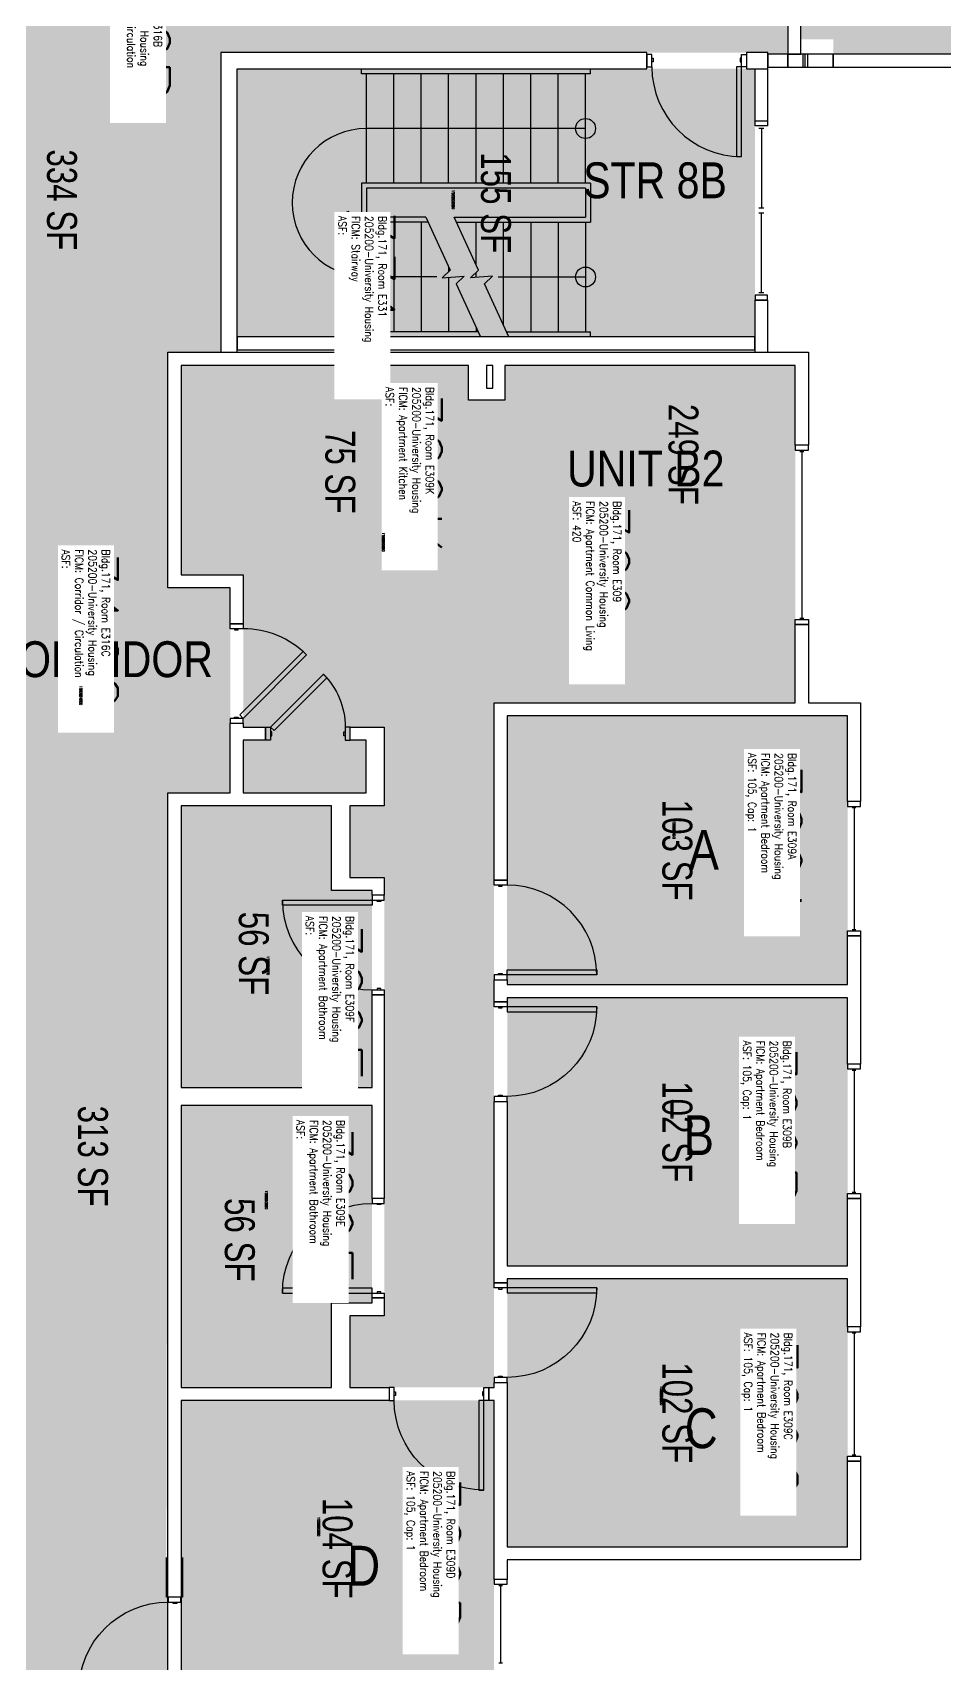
# Model space of a CAD drawing. Header units: inches. Extents: x 9163 to 12690, y -254 to 1288.
# Drawn here: x 11264 to 11631, y 303 to 958 of the extents above; entities that cross this region are included whole.
import ezdxf
from ezdxf.enums import TextEntityAlignment as Align

# ---------------------------------------------------------------- set-up
doc = ezdxf.new("R2010")
doc.units = ezdxf.units.IN
doc.header["$LTSCALE"] = 48
doc.header["$MEASUREMENT"] = 0
for name, color, linetype in [('A-AREA-IDEN', 1, 'Continuous'), ('A-DOOR', 2, 'Continuous'), ('A-FLOR', 3, 'Continuous'), ('A-GLAZ', 1, 'Continuous'), ('A-IDEN-RNUM', 7, 'Continuous'), ('A-IDEN-SNUM', 4, 'Continuous'), ('A-IDEN-VNUM', 4, 'Continuous'), ('A-Wall', 5, 'Continuous'), ('AREA-TEXT', 3, 'Continuous'), ('Rooms-Category-Color', 7, 'Continuous'), ('Rooms-College-Color', 7, 'Continuous'), ('Rooms-Department-Color', 7, 'Continuous'), ('Rooms-Division-Color', 7, 'Continuous'), ('Rooms-Information', 7, 'Continuous')]:
    doc.layers.add(name, color=color, linetype=linetype)
doc.styles.add('AREA', font='arial.ttf', dxfattribs={"width": 0.75, "height": 12})
doc.styles.add('DIMS', font='ARIALN.TTF')
doc.styles.add('ROOMSNUMBER', font='txt.shx', dxfattribs={"height": 0.03})
doc.styles.add('ROOMVNUMBER', font='simplex.shx', dxfattribs={"width": 0.85})
doc.styles.get("Standard").update_dxf_attribs({"font": 'ARIALN.TTF'})
doc.dimstyles.new('NBA 2004', dxfattribs={"dimscale": 128, "dimtxt": 0.125, "dimasz": 0.09375, "dimexe": 0.125, "dimexo": 0.125, "dimgap": 0.0625, "dimtad": 1, "dimdec": 3, "dimzin": 3, "dimdsep": 46, "dimlunit": 4, "dimtxsty": 'DIMS', "dimblk": 'ARCHTICK', "dimcen": 0.09375, "dimdle": 0.125, "dimclrd": 256, "dimclre": 256, "dimclrt": 2, "dimadec": 0, "dimazin": 0, "dimtfac": 0.75, "dimtdec": 3, "dimtmove": 2, "dimatfit": 2, "dimfxl": 0.125, "dimfrac": 2, "dimtolj": 1, "dimtzin": 0, "dimlwd": -1, "dimlwe": -1, "dimarcsym": 0})

# ---------------------------------------------------------------- blocks, each defined once
blk = doc.blocks.new('_ArchTick')
at = {"color": 0, "linetype": 'ByBlock', "const_width": 0.15}
blk.add_lwpolyline([(-0.5, -0.5), (0.5, 0.5)], dxfattribs=at)

msp = doc.modelspace()

# ---------------------------------------------------------------- hatches: boundary and pattern name
h = msp.add_hatch()
h.set_pattern_fill('ANSI31', color=256, style=0)
h.set_pattern_definition([(45, (11969.92792, 225.27303), (0.088388348, -0.088388348), [])])
h.paths.add_polyline_path([(11385.98, 556.74), (11385.98, 615.48), (11376.77, 615.48), (11376.77, 556.74)], flags=9)
at = {"layer": 'Rooms-Category-Color', "true_color": 0xadadad}
for points in [[(11567.83, 1009.26), (11205.05, 1009.26), (11205.05, 1034.26), (11122.73, 1034.26), (11122.73, 1009.26), (11081.21, 1009.26), (11081.21, 999.18), (11029.83, 999.18), (11029.88, 926.93), (11069.21, 926.93), (11069.21, 930.68), (11081.21, 930.68), (11081.21, 920.62), (11134.61, 920.63), (11134.58, 949.26), (11241.71, 949.26), (11241.71, 829.5), (11258.83, 829.5), (11340.08, 829.5), (11340.08, 949.88), (11559.83, 949.88), (11559.83, 949.26), (11567.83, 949.26), (11567.83, 1009.26)], [(11567.83, 1009.26), (11567.83, 967.26), (11573.08, 967.26), (11573.08, 955.26), (11586.08, 955.26), (11586.08, 949.26), (11718.14, 949.26), (11718.14, 925.25), (11979.46, 925.25), (11979.46, 949.26), (12351.33, 949.26), (12351.33, 915.16), (12326.33, 915.16), (12326.33, 856.04), (12351.33, 856.04), (12351.33, 233.63), (12411.33, 233.63), (12411.33, 271.26), (12411.33, 837.54), (12436.33, 837.54), (12436.33, 919.86), (12411.33, 919.86), (12411.33, 1009.26), (12297.55, 1009.26), (12297.55, 1034.26), (12215.23, 1034.26), (12215.23, 1009.26), (12031.19, 1009.26), (12031.19, 1034.26), (11948.87, 1034.26), (11948.87, 1009.26)], [(11346.58, 943.38), (11554.58, 943.38), (11554.58, 835.75), (11346.58, 835.75)], [(11258.83, 829.5), (11258.83, 734.86), (11233.83, 734.86), (11233.83, 652.54), (11258.83, 652.54), (11258.83, 145), (11318.83, 145), (11318.83, 173), (11318.83, 174), (11318.21, 174), (11318.21, 182.63), (11318.21, 289.5), (11318.83, 289.5), (11318.83, 329.5), (11318.21, 329.5), (11318.21, 345.38), (11318.83, 652.54), (11343.83, 652.54), (11343.83, 734.86), (11318.83, 734.86), (11318.83, 829.5)]]:
    msp.add_hatch(color=253, dxfattribs=at).paths.add_polyline_path(points)
at = {"layer": 'Rooms-Category-Color', "true_color": 0x728ef3}
for points in [[(11324.08, 740.11), (11454.21, 740.11), (11454.21, 810.25), (11439.58, 810.25), (11439.58, 824.25), (11324.08, 824.25)], [(11454.21, 824.25), (11454.21, 740.11), (11349.08, 740.11), (11349.08, 678.99), (11358.03, 678.99), (11358.03, 673.74), (11349.08, 673.74), (11349.08, 652.54), (11398.46, 652.54), (11398.46, 673.74), (11392.03, 673.74), (11392.03, 678.99), (11405.71, 678.99), (11405.71, 647.29), (11391.83, 647.29), (11391.83, 618.54), (11405.71, 618.54), (11405.71, 442.5), (11391.83, 442.5), (11391.83, 413.75), (11449.83, 413.75), (11449.83, 688.75), (11570.83, 688.75), (11570.83, 824.25)], [(11591.83, 575.5), (11591.83, 683.5), (11455.08, 683.5), (11455.08, 575.5), (11591.39, 575.52)], [(11324.08, 534.16), (11324.08, 647.29), (11384.58, 647.29), (11384.58, 613.29), (11400.83, 613.29), (11400.83, 534.15)], [(11591.83, 462.63), (11591.83, 570.25), (11455.1, 570.27), (11455.08, 462.63), (11591.39, 462.64)], [(11400.83, 447.77), (11400.83, 526.9), (11324.08, 526.9), (11324.08, 413.77), (11384.58, 413.75), (11384.58, 447.75)], [(11591.83, 457.38), (11591.83, 349.75), (11455.08, 349.75), (11455.1, 457.39), (11591.39, 457.39)], [(11324.08, 289.77), (11449.83, 289.75), (11449.83, 408.5), (11324.08, 408.5)]]:
    msp.add_hatch(color=171, dxfattribs=at).paths.add_polyline_path(points)
at = {"layer": 'Rooms-College-Color', "true_color": 0xadadad}
for points in [[(11567.83, 1009.26), (11205.05, 1009.26), (11205.05, 1034.26), (11122.73, 1034.26), (11122.73, 1009.26), (11081.21, 1009.26), (11081.21, 999.18), (11029.83, 999.18), (11029.88, 926.93), (11069.21, 926.93), (11069.21, 930.68), (11081.21, 930.68), (11081.21, 920.62), (11134.61, 920.63), (11134.58, 949.26), (11241.71, 949.26), (11241.71, 829.5), (11258.83, 829.5), (11340.08, 829.5), (11340.08, 949.88), (11559.83, 949.88), (11559.83, 949.26), (11567.83, 949.26), (11567.83, 1009.26)], [(11567.83, 1009.26), (11567.83, 967.26), (11573.08, 967.26), (11573.08, 955.26), (11586.08, 955.26), (11586.08, 949.26), (11718.14, 949.26), (11718.14, 925.25), (11979.46, 925.25), (11979.46, 949.26), (12351.33, 949.26), (12351.33, 915.16), (12326.33, 915.16), (12326.33, 856.04), (12351.33, 856.04), (12351.33, 233.63), (12411.33, 233.63), (12411.33, 271.26), (12411.33, 837.54), (12436.33, 837.54), (12436.33, 919.86), (12411.33, 919.86), (12411.33, 1009.26), (12297.55, 1009.26), (12297.55, 1034.26), (12215.23, 1034.26), (12215.23, 1009.26), (12031.19, 1009.26), (12031.19, 1034.26), (11948.87, 1034.26), (11948.87, 1009.26)], [(11346.58, 943.38), (11554.58, 943.38), (11554.58, 835.75), (11346.58, 835.75)], [(11258.83, 829.5), (11258.83, 734.86), (11233.83, 734.86), (11233.83, 652.54), (11258.83, 652.54), (11258.83, 145), (11318.83, 145), (11318.83, 173), (11318.83, 174), (11318.21, 174), (11318.21, 182.63), (11318.21, 289.5), (11318.83, 289.5), (11318.83, 329.5), (11318.21, 329.5), (11318.21, 345.38), (11318.83, 652.54), (11343.83, 652.54), (11343.83, 734.86), (11318.83, 734.86), (11318.83, 829.5)], [(11324.08, 740.11), (11454.21, 740.11), (11454.21, 810.25), (11439.58, 810.25), (11439.58, 824.25), (11324.08, 824.25)], [(11454.21, 824.25), (11454.21, 740.11), (11349.08, 740.11), (11349.08, 678.99), (11358.03, 678.99), (11358.03, 673.74), (11349.08, 673.74), (11349.08, 652.54), (11398.46, 652.54), (11398.46, 673.74), (11392.03, 673.74), (11392.03, 678.99), (11405.71, 678.99), (11405.71, 647.29), (11391.83, 647.29), (11391.83, 618.54), (11405.71, 618.54), (11405.71, 442.5), (11391.83, 442.5), (11391.83, 413.75), (11449.83, 413.75), (11449.83, 688.75), (11570.83, 688.75), (11570.83, 824.25)], [(11591.83, 575.5), (11591.83, 683.5), (11455.08, 683.5), (11455.08, 575.5), (11591.39, 575.52)], [(11324.08, 534.16), (11324.08, 647.29), (11384.58, 647.29), (11384.58, 613.29), (11400.83, 613.29), (11400.83, 534.15)], [(11591.83, 462.63), (11591.83, 570.25), (11455.1, 570.27), (11455.08, 462.63), (11591.39, 462.64)], [(11400.83, 447.77), (11400.83, 526.9), (11324.08, 526.9), (11324.08, 413.77), (11384.58, 413.75), (11384.58, 447.75)], [(11591.83, 457.38), (11591.83, 349.75), (11455.08, 349.75), (11455.1, 457.39), (11591.39, 457.39)], [(11324.08, 289.77), (11449.83, 289.75), (11449.83, 408.5), (11324.08, 408.5)]]:
    msp.add_hatch(color=253, dxfattribs=at).paths.add_polyline_path(points)
at = {"layer": 'Rooms-Department-Color', "true_color": 0xacacac}
for points in [[(11567.83, 1009.26), (11205.05, 1009.26), (11205.05, 1034.26), (11122.73, 1034.26), (11122.73, 1009.26), (11081.21, 1009.26), (11081.21, 999.18), (11029.83, 999.18), (11029.88, 926.93), (11069.21, 926.93), (11069.21, 930.68), (11081.21, 930.68), (11081.21, 920.62), (11134.61, 920.63), (11134.58, 949.26), (11241.71, 949.26), (11241.71, 829.5), (11258.83, 829.5), (11340.08, 829.5), (11340.08, 949.88), (11559.83, 949.88), (11559.83, 949.26), (11567.83, 949.26), (11567.83, 1009.26)], [(11567.83, 1009.26), (11567.83, 967.26), (11573.08, 967.26), (11573.08, 955.26), (11586.08, 955.26), (11586.08, 949.26), (11718.14, 949.26), (11718.14, 925.25), (11979.46, 925.25), (11979.46, 949.26), (12351.33, 949.26), (12351.33, 915.16), (12326.33, 915.16), (12326.33, 856.04), (12351.33, 856.04), (12351.33, 233.63), (12411.33, 233.63), (12411.33, 271.26), (12411.33, 837.54), (12436.33, 837.54), (12436.33, 919.86), (12411.33, 919.86), (12411.33, 1009.26), (12297.55, 1009.26), (12297.55, 1034.26), (12215.23, 1034.26), (12215.23, 1009.26), (12031.19, 1009.26), (12031.19, 1034.26), (11948.87, 1034.26), (11948.87, 1009.26)], [(11346.58, 943.38), (11554.58, 943.38), (11554.58, 835.75), (11346.58, 835.75)], [(11258.83, 829.5), (11258.83, 734.86), (11233.83, 734.86), (11233.83, 652.54), (11258.83, 652.54), (11258.83, 145), (11318.83, 145), (11318.83, 173), (11318.83, 174), (11318.21, 174), (11318.21, 182.63), (11318.21, 289.5), (11318.83, 289.5), (11318.83, 329.5), (11318.21, 329.5), (11318.21, 345.38), (11318.83, 652.54), (11343.83, 652.54), (11343.83, 734.86), (11318.83, 734.86), (11318.83, 829.5)]]:
    msp.add_hatch(color=253, dxfattribs=at).paths.add_polyline_path(points)
at = {"layer": 'Rooms-Department-Color', "true_color": 0x604aed}
for points in [[(11324.08, 740.11), (11454.21, 740.11), (11454.21, 810.25), (11439.58, 810.25), (11439.58, 824.25), (11324.08, 824.25)], [(11454.21, 824.25), (11454.21, 740.11), (11349.08, 740.11), (11349.08, 678.99), (11358.03, 678.99), (11358.03, 673.74), (11349.08, 673.74), (11349.08, 652.54), (11398.46, 652.54), (11398.46, 673.74), (11392.03, 673.74), (11392.03, 678.99), (11405.71, 678.99), (11405.71, 647.29), (11391.83, 647.29), (11391.83, 618.54), (11405.71, 618.54), (11405.71, 442.5), (11391.83, 442.5), (11391.83, 413.75), (11449.83, 413.75), (11449.83, 688.75), (11570.83, 688.75), (11570.83, 824.25)], [(11591.83, 575.5), (11591.83, 683.5), (11455.08, 683.5), (11455.08, 575.5), (11591.39, 575.52)], [(11324.08, 534.16), (11324.08, 647.29), (11384.58, 647.29), (11384.58, 613.29), (11400.83, 613.29), (11400.83, 534.15)], [(11591.83, 462.63), (11591.83, 570.25), (11455.1, 570.27), (11455.08, 462.63), (11591.39, 462.64)], [(11400.83, 447.77), (11400.83, 526.9), (11324.08, 526.9), (11324.08, 413.77), (11384.58, 413.75), (11384.58, 447.75)], [(11591.83, 457.38), (11591.83, 349.75), (11455.08, 349.75), (11455.1, 457.39), (11591.39, 457.39)], [(11324.08, 289.77), (11449.83, 289.75), (11449.83, 408.5), (11324.08, 408.5)]]:
    msp.add_hatch(color=173, dxfattribs=at).paths.add_polyline_path(points)
at = {"layer": 'Rooms-Division-Color', "true_color": 0xadadad}
for points in [[(11567.83, 1009.26), (11205.05, 1009.26), (11205.05, 1034.26), (11122.73, 1034.26), (11122.73, 1009.26), (11081.21, 1009.26), (11081.21, 999.18), (11029.83, 999.18), (11029.88, 926.93), (11069.21, 926.93), (11069.21, 930.68), (11081.21, 930.68), (11081.21, 920.62), (11134.61, 920.63), (11134.58, 949.26), (11241.71, 949.26), (11241.71, 829.5), (11258.83, 829.5), (11340.08, 829.5), (11340.08, 949.88), (11559.83, 949.88), (11559.83, 949.26), (11567.83, 949.26), (11567.83, 1009.26)], [(11567.83, 1009.26), (11567.83, 967.26), (11573.08, 967.26), (11573.08, 955.26), (11586.08, 955.26), (11586.08, 949.26), (11718.14, 949.26), (11718.14, 925.25), (11979.46, 925.25), (11979.46, 949.26), (12351.33, 949.26), (12351.33, 915.16), (12326.33, 915.16), (12326.33, 856.04), (12351.33, 856.04), (12351.33, 233.63), (12411.33, 233.63), (12411.33, 271.26), (12411.33, 837.54), (12436.33, 837.54), (12436.33, 919.86), (12411.33, 919.86), (12411.33, 1009.26), (12297.55, 1009.26), (12297.55, 1034.26), (12215.23, 1034.26), (12215.23, 1009.26), (12031.19, 1009.26), (12031.19, 1034.26), (11948.87, 1034.26), (11948.87, 1009.26)], [(11346.58, 943.38), (11554.58, 943.38), (11554.58, 835.75), (11346.58, 835.75)], [(11258.83, 829.5), (11258.83, 734.86), (11233.83, 734.86), (11233.83, 652.54), (11258.83, 652.54), (11258.83, 145), (11318.83, 145), (11318.83, 173), (11318.83, 174), (11318.21, 174), (11318.21, 182.63), (11318.21, 289.5), (11318.83, 289.5), (11318.83, 329.5), (11318.21, 329.5), (11318.21, 345.38), (11318.83, 652.54), (11343.83, 652.54), (11343.83, 734.86), (11318.83, 734.86), (11318.83, 829.5)]]:
    msp.add_hatch(color=253, dxfattribs=at).paths.add_polyline_path(points)
at = {"layer": 'Rooms-Division-Color', "true_color": 0x604aed}
for points in [[(11324.08, 740.11), (11454.21, 740.11), (11454.21, 810.25), (11439.58, 810.25), (11439.58, 824.25), (11324.08, 824.25)], [(11454.21, 824.25), (11454.21, 740.11), (11349.08, 740.11), (11349.08, 678.99), (11358.03, 678.99), (11358.03, 673.74), (11349.08, 673.74), (11349.08, 652.54), (11398.46, 652.54), (11398.46, 673.74), (11392.03, 673.74), (11392.03, 678.99), (11405.71, 678.99), (11405.71, 647.29), (11391.83, 647.29), (11391.83, 618.54), (11405.71, 618.54), (11405.71, 442.5), (11391.83, 442.5), (11391.83, 413.75), (11449.83, 413.75), (11449.83, 688.75), (11570.83, 688.75), (11570.83, 824.25)], [(11591.83, 575.5), (11591.83, 683.5), (11455.08, 683.5), (11455.08, 575.5), (11591.39, 575.52)], [(11324.08, 534.16), (11324.08, 647.29), (11384.58, 647.29), (11384.58, 613.29), (11400.83, 613.29), (11400.83, 534.15)], [(11591.83, 462.63), (11591.83, 570.25), (11455.1, 570.27), (11455.08, 462.63), (11591.39, 462.64)], [(11400.83, 447.77), (11400.83, 526.9), (11324.08, 526.9), (11324.08, 413.77), (11384.58, 413.75), (11384.58, 447.75)], [(11591.83, 457.38), (11591.83, 349.75), (11455.08, 349.75), (11455.1, 457.39), (11591.39, 457.39)], [(11324.08, 289.77), (11449.83, 289.75), (11449.83, 408.5), (11324.08, 408.5)]]:
    msp.add_hatch(color=173, dxfattribs=at).paths.add_polyline_path(points)

# ---------------------------------------------------------------- linework, layer by layer
at = {"layer": 'A-DOOR'}
for points in [[(11513.21, 949.13), (11511.21, 949.13), (11511.21, 944.13), (11513.21, 944.13)], [(11513.21, 947.63), (11513.71, 947.63), (11513.71, 946.13), (11513.21, 946.13)], [(11549.21, 944.13), (11547.21, 944.13), (11547.21, 908.13), (11549.21, 908.13)], [(11549.21, 947.63), (11548.71, 947.63), (11548.71, 946.13), (11549.21, 946.13)], [(11549.21, 949.13), (11551.21, 949.13), (11551.21, 944.13), (11549.21, 944.13)], [(11343.83, 718.47), (11343.83, 720.47), (11349.08, 720.47), (11349.08, 718.47)], [(11345.58, 718.47), (11345.58, 717.97), (11347.08, 717.97), (11347.08, 718.47)], [(11349.08, 682.47), (11347.67, 683.89), (11373.13, 709.34), (11374.54, 707.93)], [(11360.03, 678.99), (11361.45, 677.57), (11382.66, 698.79), (11381.25, 700.2)], [(11343.83, 682.47), (11343.83, 680.47), (11349.08, 680.47), (11349.08, 682.47)], [(11345.58, 682.47), (11345.58, 682.97), (11347.08, 682.97), (11347.08, 682.47)], [(11360.03, 673.74), (11358.03, 673.74), (11358.03, 678.99), (11360.03, 678.99)], [(11360.03, 675.49), (11360.53, 675.49), (11360.53, 676.99), (11360.03, 676.99)], [(11390.03, 675.49), (11389.53, 675.49), (11389.53, 676.99), (11390.03, 676.99)], [(11390.03, 673.74), (11392.03, 673.74), (11392.03, 678.99), (11390.03, 678.99)], [(11449.83, 615.5), (11449.83, 617.5), (11455.08, 617.5), (11455.08, 615.5)], [(11400.83, 609.4), (11400.83, 607.4), (11364.83, 607.4), (11364.83, 609.4)], [(11405.71, 609.4), (11405.71, 611.4), (11400.83, 611.4), (11400.83, 609.4)], [(11404.33, 609.4), (11404.33, 608.9), (11402.83, 608.9), (11402.83, 609.4)], [(11451.58, 615.5), (11451.58, 615), (11453.08, 615), (11453.08, 615.5)], [(11449.83, 579.5), (11449.83, 577.5), (11455.08, 577.5), (11455.08, 579.5)], [(11451.58, 579.5), (11451.58, 580), (11453.08, 580), (11453.08, 579.5)], [(11455.08, 579.5), (11455.08, 581.5), (11491.08, 581.5), (11491.08, 579.5)], [(11405.71, 573.4), (11405.71, 571.4), (11400.83, 571.4), (11400.83, 573.4)], [(11404.33, 573.4), (11404.33, 573.9), (11402.83, 573.9), (11402.83, 573.4)], [(11449.83, 566.63), (11449.83, 568.63), (11455.08, 568.63), (11455.08, 566.63)], [(11451.58, 566.63), (11451.58, 566.13), (11453.08, 566.13), (11453.08, 566.63)], [(11455.08, 566.63), (11455.08, 564.63), (11491.08, 564.63), (11491.08, 566.63)], [(11449.83, 530.63), (11449.83, 528.63), (11455.08, 528.63), (11455.08, 530.63)], [(11451.58, 530.63), (11451.58, 531.13), (11453.08, 531.13), (11453.08, 530.63)], [(11405.71, 487.65), (11405.71, 489.65), (11400.83, 489.65), (11400.83, 487.65)], [(11404.33, 487.65), (11404.33, 487.15), (11402.83, 487.15), (11402.83, 487.65)], [(11400.83, 451.65), (11400.83, 453.65), (11364.83, 453.65), (11364.83, 451.65)], [(11404.33, 451.65), (11404.33, 452.15), (11402.83, 452.15), (11402.83, 451.65)], [(11449.83, 453.75), (11449.83, 455.75), (11455.08, 455.75), (11455.08, 453.75)], [(11451.58, 453.75), (11451.58, 453.25), (11453.08, 453.25), (11453.08, 453.75)], [(11455.08, 453.75), (11455.08, 451.75), (11491.08, 451.75), (11491.08, 453.75)], [(11405.71, 451.65), (11405.71, 449.65), (11400.83, 449.65), (11400.83, 451.65)], [(11409.71, 413.75), (11407.71, 413.75), (11407.71, 408.5), (11409.71, 408.5)], [(11445.71, 413.75), (11447.71, 413.75), (11447.71, 408.5), (11445.71, 408.5)], [(11449.83, 417.75), (11449.83, 415.75), (11455.08, 415.75), (11455.08, 417.75)], [(11451.58, 417.75), (11451.58, 418.25), (11453.08, 418.25), (11453.08, 417.75)], [(11409.71, 412), (11410.21, 412), (11410.21, 410.5), (11409.71, 410.5)], [(11445.71, 408.5), (11443.71, 408.5), (11443.71, 372.5), (11445.71, 372.5)], [(11445.71, 412), (11445.21, 412), (11445.21, 410.5), (11445.71, 410.5)], [(11323.96, 327.5), (11323.96, 329.5), (11318.96, 329.5), (11318.96, 327.5)], [(11322.46, 327.5), (11322.46, 327), (11320.96, 327), (11320.96, 327.5)]]:
    msp.add_lwpolyline(points, close=True, dxfattribs=at)
for centre, start, end in [((11549.21, 944.13), 180, 270), ((11349.08, 682.47), 45, 90), ((11400.83, 609.4), 180, 270), ((11455.08, 579.5), 0, 90)]:
    msp.add_arc(centre, 36, start, end, dxfattribs=at)
at = {"layer": 'A-DOOR', "extrusion": (0, 0, -1)}
for centre, radius, start, end in [((-11360.03, 678.99), 30, 135, 180), ((-11455.08, 566.63), 36, 180, 270), ((-11400.83, 451.65), 36, 0, 90), ((-11455.08, 453.75), 36, 180, 270), ((-11445.71, 408.5), 36, 270, 0), ((-11318.96, 291.5), 36, 360, 90)]:
    msp.add_arc(centre, radius, start, end, dxfattribs=at)
at = {"layer": 'A-FLOR'}
for p, q in [((11396.58, 941.38), (11396.58, 943.38)), ((11488.58, 941.38), (11488.58, 943.38)), ((11488.58, 941.38), (11396.58, 941.38)), ((11398.58, 897.38), (11398.58, 941.38)), ((11409.58, 897.38), (11409.58, 941.38)), ((11420.58, 897.38), (11420.58, 941.38)), ((11431.58, 897.38), (11431.58, 941.38)), ((11442.58, 897.38), (11442.58, 941.38)), ((11453.58, 897.38), (11453.58, 941.38)), ((11464.58, 897.38), (11464.58, 941.38)), ((11475.58, 897.38), (11475.58, 941.38)), ((11486.58, 897.38), (11486.58, 941.38)), ((11486.58, 919.38), (11398.58, 919.38)), ((11396.58, 897.38), (11396.58, 881.75)), ((11488.58, 897.38), (11396.58, 897.38)), ((11488.58, 897.38), (11488.58, 881.75)), ((11398.58, 895.38), (11398.58, 883.75)), ((11486.58, 895.38), (11398.58, 895.38)), ((11486.58, 895.38), (11486.58, 883.75)), ((11423.36, 881.75), (11396.58, 881.75)), ((11422.45, 883.75), (11398.58, 883.75)), ((11398.58, 881.75), (11398.58, 837.75)), ((11409.58, 881.75), (11409.58, 837.75)), ((11420.58, 881.75), (11420.58, 837.75)), ((11433.85, 883.75), (11486.58, 883.75)), ((11434.76, 881.75), (11488.58, 881.75)), ((11442.58, 864.58), (11442.58, 881.75)), ((11453.58, 840.43), (11453.58, 881.75)), ((11464.58, 881.75), (11464.58, 837.75)), ((11464.58, 881.75), (11464.58, 837.75)), ((11475.58, 881.75), (11475.58, 837.75)), ((11486.58, 881.75), (11486.58, 837.75)), ((11431.58, 863.71), (11431.58, 861.94)), ((11431.58, 859.62), (11431.58, 837.75)), ((11442.58, 859.58), (11442.58, 861.55)), ((11442.58, 839.56), (11442.58, 837.75)), ((11396.58, 835.75), (11396.58, 837.75)), ((11443.4, 837.75), (11396.58, 837.75)), ((11454.8, 837.75), (11488.58, 837.75)), ((11488.58, 835.75), (11488.58, 837.75))]:
    msp.add_line(p, q, dxfattribs=at)
for points in [[(11422.45, 883.75), (11432.15, 862.49), (11429.02, 859.43), (11437.76, 860.09), (11434.63, 857.03), (11444.32, 835.75)], [(11455.72, 835.75), (11446.01, 857.02), (11449.15, 860.08), (11440.4, 859.42), (11443.54, 862.48), (11433.85, 883.75)]]:
    msp.add_lwpolyline(points, dxfattribs=at)
for centre in [(11486.58, 919.38), (11486.58, 859.75)]:
    msp.add_circle(centre, 4, dxfattribs=at)
msp.add_arc((11398.58, 889.57), 29.81, 90, 270, dxfattribs=at)
at = {"layer": 'A-GLAZ'}
for p, q in [((11558.21, 919.44), (11556.21, 919.44)), ((11557.21, 919.44), (11557.21, 887.44)), ((11558.21, 887.44), (11556.21, 887.44)), ((11558.21, 885.44), (11556.21, 885.44)), ((11557.21, 853.44), (11557.21, 885.44)), ((11558.21, 853.44), (11556.21, 853.44)), ((11572.71, 789.64), (11574.21, 789.64)), ((11573.46, 789.64), (11573.46, 722.64)), ((11572.71, 722.64), (11574.21, 722.64)), ((11593.71, 646.6), (11595.21, 646.6)), ((11594.46, 646.6), (11594.46, 597.6)), ((11593.71, 597.6), (11595.21, 597.6)), ((11593.71, 541.13), (11595.21, 541.13)), ((11594.46, 541.13), (11594.46, 492.13)), ((11593.71, 492.13), (11595.21, 492.13)), ((11593.71, 435.6), (11595.21, 435.6)), ((11594.46, 435.6), (11594.46, 386.6)), ((11593.71, 386.6), (11595.21, 386.6)), ((11451.71, 334.14), (11453.21, 334.14)), ((11452.46, 334.14), (11452.46, 303.14)), ((11451.71, 303.14), (11453.21, 303.14))]:
    msp.add_line(p, q, dxfattribs=at)
for points in [[(11554.71, 920.44), (11554.71, 922.44), (11559.71, 922.44), (11559.71, 920.44)], [(11554.71, 852.44), (11554.71, 850.44), (11559.71, 850.44), (11559.71, 852.44)], [(11576.08, 790.14), (11576.08, 792.14), (11570.83, 792.14), (11570.83, 790.14)], [(11576.08, 722.14), (11576.08, 720.14), (11570.83, 720.14), (11570.83, 722.14)], [(11597.08, 647.1), (11597.08, 649.1), (11591.83, 649.1), (11591.83, 647.1)], [(11597.08, 597.1), (11597.08, 595.1), (11591.83, 595.1), (11591.83, 597.1)], [(11597.08, 541.63), (11597.08, 543.63), (11591.83, 543.63), (11591.83, 541.63)], [(11597.08, 491.63), (11597.08, 489.63), (11591.83, 489.63), (11591.83, 491.63)], [(11597.08, 436.1), (11597.08, 438.1), (11591.83, 438.1), (11591.83, 436.1)], [(11597.08, 386.1), (11597.08, 384.1), (11591.83, 384.1), (11591.83, 386.1)], [(11455.08, 334.64), (11455.08, 336.64), (11449.83, 336.64), (11449.83, 334.64)]]:
    msp.add_lwpolyline(points, close=True, dxfattribs=at)
at = {"layer": 'A-Wall'}
for p, q in [((11567.83, 967.26), (11567.83, 949.26)), ((11573.08, 949.26), (11573.08, 967.26)), ((11340.08, 949.88), (11340.08, 829.5)), ((11511.21, 949.88), (11340.08, 949.88)), ((11511.21, 943.38), (11511.21, 949.88)), ((11551.21, 949.88), (11551.21, 943.38)), ((11559.83, 949.88), (11551.21, 949.88)), ((11559.83, 943.38), (11559.83, 949.88)), ((11346.58, 829.5), (11346.58, 943.38)), ((11346.58, 943.38), (11511.21, 943.38)), ((11551.21, 943.38), (11559.83, 943.38)), ((11554.58, 943.38), (11554.58, 922.44)), ((11567.83, 949.26), (11559.83, 949.26)), ((11559.83, 949.26), (11559.83, 944.01)), ((11559.83, 944.01), (11567.83, 944.01)), ((11559.83, 922.44), (11559.83, 943.38)), ((11567.83, 944.01), (11567.83, 949.26)), ((11567.83, 949.26), (11573.08, 949.26)), ((11567.83, 949.26), (11567.83, 944.01)), ((11586.08, 949.26), (11567.83, 949.26)), ((11567.83, 944.01), (11586.08, 944.01)), ((11573.83, 949.26), (11573.83, 944.01)), ((11574.83, 944.01), (11574.83, 949.26)), ((11575.83, 944.01), (11575.83, 949.26)), ((11682.89, 949.26), (11586.08, 949.26)), ((11586.08, 949.26), (11586.08, 944.01)), ((11586.08, 944.01), (11586.08, 949.26)), ((11586.08, 944.01), (11682.89, 944.01)), ((11554.58, 922.44), (11559.83, 922.44)), ((11554.58, 850.44), (11554.58, 829.5)), ((11559.83, 850.44), (11554.58, 850.44)), ((11559.83, 829.5), (11559.83, 850.44)), ((11554.58, 835.75), (11346.58, 835.75)), ((11346.58, 835.75), (11346.58, 830.5)), ((11554.58, 830.5), (11554.58, 835.75)), ((11318.83, 734.86), (11318.83, 829.5)), ((11318.83, 829.5), (11576.08, 829.5)), ((11340.08, 829.5), (11346.58, 829.5)), ((11346.58, 830.5), (11554.58, 830.5)), ((11554.58, 829.5), (11559.83, 829.5)), ((11576.08, 829.5), (11576.08, 792.14)), ((11324.08, 824.25), (11324.08, 740.11)), ((11439.58, 824.25), (11324.08, 824.25)), ((11439.58, 810.25), (11439.58, 824.25)), ((11449.33, 824.25), (11446.83, 824.25)), ((11446.83, 824.25), (11446.83, 815.13)), ((11449.33, 815.13), (11449.33, 824.25)), ((11570.83, 824.25), (11454.21, 824.25)), ((11454.21, 824.25), (11454.21, 810.25)), ((11570.83, 792.14), (11570.83, 824.25)), ((11446.83, 815.13), (11449.33, 815.13)), ((11454.21, 810.25), (11439.58, 810.25)), ((11576.08, 792.14), (11570.83, 792.14)), ((11343.83, 734.86), (11318.83, 734.86)), ((11324.08, 740.11), (11349.08, 740.11)), ((11343.83, 720.47), (11343.83, 734.86)), ((11349.08, 740.11), (11349.08, 720.47)), ((11349.08, 720.47), (11343.83, 720.47)), ((11570.83, 688.75), (11570.83, 720.14)), ((11570.83, 720.14), (11576.08, 720.14)), ((11576.08, 720.14), (11576.08, 688.75)), ((11449.83, 688.75), (11570.83, 688.75)), ((11449.83, 617.5), (11449.83, 688.75)), ((11576.08, 688.75), (11597.08, 688.75)), ((11597.08, 688.75), (11597.08, 649.1)), ((11591.83, 683.5), (11455.08, 683.5)), ((11455.08, 683.5), (11455.08, 617.5)), ((11591.83, 649.1), (11591.83, 683.5)), ((11343.83, 652.54), (11343.83, 680.47)), ((11343.83, 680.47), (11349.08, 680.47)), ((11349.08, 680.47), (11349.08, 678.99)), ((11349.08, 678.99), (11358.03, 678.99)), ((11358.03, 678.99), (11358.03, 673.74)), ((11392.03, 678.99), (11405.71, 678.99)), ((11392.03, 673.74), (11392.03, 678.99)), ((11405.71, 678.99), (11405.71, 647.29)), ((11358.03, 673.74), (11349.08, 673.74)), ((11349.08, 673.74), (11349.08, 652.54)), ((11398.46, 673.74), (11392.03, 673.74)), ((11398.46, 652.54), (11398.46, 673.74)), ((11318.83, 413.13), (11318.83, 652.54)), ((11318.83, 652.54), (11343.83, 652.54)), ((11349.08, 652.54), (11398.46, 652.54)), ((11597.08, 649.1), (11591.83, 649.1)), ((11324.08, 647.29), (11324.08, 534.15)), ((11384.58, 647.29), (11324.08, 647.29)), ((11384.58, 613.29), (11384.58, 647.29)), ((11391.83, 647.29), (11391.83, 618.54)), ((11405.71, 647.29), (11391.83, 647.29)), ((11391.83, 618.54), (11405.71, 618.54)), ((11405.71, 618.54), (11405.71, 611.4)), ((11455.08, 617.5), (11449.83, 617.5)), ((11400.83, 613.29), (11384.58, 613.29)), ((11400.83, 611.4), (11400.83, 613.29)), ((11405.71, 611.4), (11400.83, 611.4)), ((11591.83, 575.5), (11591.83, 595.1)), ((11591.83, 595.1), (11597.08, 595.1)), ((11597.08, 595.1), (11597.08, 543.63)), ((11449.83, 568.63), (11449.83, 577.5)), ((11449.83, 577.5), (11455.08, 577.5)), ((11455.08, 577.5), (11455.08, 575.5)), ((11400.83, 534.15), (11400.83, 571.4)), ((11400.83, 571.4), (11405.71, 571.4)), ((11405.71, 571.4), (11405.71, 489.65)), ((11455.08, 575.5), (11591.83, 575.5)), ((11591.83, 570.25), (11455.08, 570.25)), ((11455.08, 570.25), (11455.08, 568.63)), ((11591.83, 543.63), (11591.83, 570.25)), ((11455.08, 568.63), (11449.83, 568.63)), ((11597.08, 543.63), (11591.83, 543.63)), ((11324.08, 534.15), (11400.83, 534.15)), ((11400.83, 526.9), (11324.08, 526.9)), ((11324.08, 526.9), (11324.08, 413.75)), ((11400.83, 489.65), (11400.83, 526.9)), ((11449.83, 455.75), (11449.83, 528.63)), ((11449.83, 528.63), (11455.08, 528.63)), ((11455.08, 528.63), (11455.08, 462.63)), ((11405.71, 489.65), (11400.83, 489.65)), ((11591.83, 462.63), (11591.83, 489.63)), ((11591.83, 489.63), (11597.08, 489.63)), ((11597.08, 489.63), (11597.08, 438.1)), ((11455.08, 462.63), (11591.83, 462.63)), ((11455.08, 455.75), (11449.83, 455.75)), ((11591.83, 457.38), (11455.08, 457.38)), ((11455.08, 457.38), (11455.08, 455.75)), ((11591.83, 438.1), (11591.83, 457.38)), ((11384.58, 447.75), (11400.83, 447.75)), ((11384.58, 413.75), (11384.58, 447.75)), ((11400.83, 447.75), (11400.83, 449.65)), ((11400.83, 449.65), (11405.71, 449.65)), ((11405.71, 449.65), (11405.71, 442.5)), ((11405.71, 442.5), (11391.83, 442.5)), ((11391.83, 442.5), (11391.83, 413.75)), ((11597.08, 438.1), (11591.83, 438.1)), ((11318.83, 284.5), (11318.83, 413.13)), ((11324.08, 413.75), (11384.58, 413.75)), ((11391.83, 413.75), (11405.08, 413.75)), ((11405.08, 413.75), (11407.71, 413.75)), ((11407.71, 413.75), (11407.71, 408.5)), ((11447.71, 413.75), (11449.83, 413.75)), ((11447.71, 408.5), (11447.71, 413.75)), ((11449.83, 413.75), (11449.83, 415.75)), ((11449.83, 415.75), (11455.08, 415.75)), ((11455.08, 415.75), (11455.08, 349.75)), ((11324.08, 408.5), (11324.08, 289.75)), ((11405.08, 408.5), (11324.08, 408.5)), ((11407.71, 408.5), (11405.08, 408.5)), ((11449.83, 408.5), (11447.71, 408.5)), ((11449.83, 345.13), (11449.83, 408.5)), ((11591.83, 349.75), (11591.83, 384.1)), ((11591.83, 384.1), (11597.08, 384.1)), ((11597.08, 384.1), (11597.08, 344.5)), ((11455.08, 349.75), (11591.83, 349.75)), ((11318.21, 329.5), (11318.21, 345.38)), ((11324.71, 345.38), (11324.71, 329.5)), ((11449.83, 336.64), (11449.83, 345.13)), ((11597.08, 344.5), (11455.08, 344.5)), ((11455.08, 344.5), (11455.08, 336.64)), ((11455.08, 336.64), (11449.83, 336.64)), ((11324.71, 329.5), (11318.21, 329.5))]:
    msp.add_line(p, q, dxfattribs=at)

# ---------------------------------------------------------------- texts
at = {"layer": 'A-AREA-IDEN'}
for s, p in [('STR 8B', (11514.48, 891.38)), ('UNIT B2', (11510.78, 775.6)), ('CORRIDOR', (11292.02, 699.01))]:
    msp.add_text(s, height=14.4, dxfattribs=at).set_placement(p, align=Align.CENTER)
at = {"layer": 'A-AREA-IDEN', "char_height": 16, "width": 16.4244, "attachment_point": 1}
for s, insert in [('{\\C1;A}', (11527.95, 637.63)), ('{\\C1;B}', (11525.94, 523.03)), ('{\\C1;C}', (11526.41, 405.33)), ('{\\C1;D}', (11390.83, 350.11))]:
    msp.add_mtext(s, dxfattribs=dict(at, insert=insert))
at = {"layer": 'A-IDEN-RNUM', "style": 'ROOMSNUMBER', "width": 0.85}
for s, p in [('0331-00', (11433.41, 890.82)), ('0309-K0', (11405.34, 753.29)), ('0309-00', (11493.11, 744.52)), ('0316-C0', (11283.87, 691.68)), ('0309-A0', (11522.07, 637.84)), ('0309-F0', (11359.03, 583.15)), ('0309-B0', (11521.31, 525.59)), ('0309-E0', (11358.33, 489.09)), ('0309-C0', (11517.1, 410.47)), ('0309-D0', (11379.4, 357.83))]:
    msp.add_text(s, height=1, rotation=270, dxfattribs=at).set_placement(p, align=Align.MIDDLE_CENTER)
at = {"layer": 'A-IDEN-SNUM', "style": 'ROOMSNUMBER', "width": 0.85}
for s, p in [('1710E33100', (11433.41, 890.82)), ('1710E309K0', (11405.34, 753.29)), ('1710E30900', (11493.11, 744.52)), ('1710E316C0', (11283.87, 691.68)), ('1710E309A0', (11522.07, 637.84)), ('1710E309F0', (11359.03, 583.15)), ('1710E309B0', (11521.31, 525.59)), ('1710E309E0', (11358.33, 489.09)), ('1710E309C0', (11517.1, 410.47)), ('1710E309D0', (11379.4, 357.83))]:
    msp.add_text(s, height=1, rotation=270, dxfattribs=at).set_placement(p, align=Align.MIDDLE_CENTER)
at = {"layer": 'A-IDEN-VNUM', "style": 'ROOMVNUMBER', "width": 0.85}
for s, p in [('316B', (11308.39, 963.26)), ('331', (11398.54, 863.78)), ('309K', (11417.59, 781.89)), ('309', (11492.78, 745.6)), ('316C', (11287.51, 718)), ('309A', (11562.04, 633.93)), ('309F', (11385.51, 569.86)), ('309B', (11560.02, 519.34)), ('309E', (11381.77, 487.93)), ('309C', (11560.5, 401.63)), ('309D', (11424.92, 346.42))]:
    msp.add_text(s, height=22.5, rotation=270, dxfattribs=at).set_placement(p, align=Align.MIDDLE_CENTER)
at = {"layer": 'AREA-TEXT', "style": 'AREA', "width": 0.75}
for s, p in [('334 SF', (11276.27, 890.72)), ('155 SF', (11450.58, 889.57)), ('249 SF', (11525.91, 788.49)), ('75 SF', (11388.05, 781.51)), ('103 SF', (11523.46, 629.51)), ('56 SF', (11353.32, 588.03)), ('102 SF', (11523.46, 516.45)), ('313 SF', (11288.72, 506.66)), ('56 SF', (11347.7, 473.02)), ('102 SF', (11523.46, 403.57)), ('104 SF', (11386.96, 349.13))]:
    msp.add_text(s, height=12, rotation=270, dxfattribs=at).set_placement(p, align=Align.MIDDLE_CENTER)

# ---------------------------------------------------------------- leaders
at = {"layer": 'A-FLOR'}
for points in [[(11426.87, 859.75), (11398.58, 859.75)], [(11451.52, 859.75), (11486.58, 859.75)]]:
    msp.add_leader(points, dimstyle='NBA 2004', override={"dimscale": 96, "dimasz": 0.09375, "dimgap": 0.0625, "dimtad": 0}, dxfattribs=at)

# ---------------------------------------------------------------- next in the draw order: texts
at = {"layer": 'Rooms-Information', "char_height": 3.2143, "width": 72, "attachment_point": 7, "rotation": 270, "style": 'ROOMVNUMBER', "bg_fill": 3, "box_fill_scale": 1.5, "bg_fill_color": 256, "bg_fill_true_color": 13158600, "bg_fill_transparency": 0}
for s, insert in [('Bldg.171, Room E316B^M^J205200-University Housing^M^JFICM: Corridor / Circulation^M^JASF: ', (11297.14, 995.14)), ('Bldg.171, Room E331^M^J205200-University Housing^M^JFICM: Stairway^M^JASF: ', (11387.29, 884.27)), ('Bldg.171, Room E309^M^J205200-University Housing^M^JFICM: Apartment Common Living^M^JASF: 420', (11481.53, 769.73)), ('Bldg.171, Room E316C^M^J205200-University Housing^M^JFICM: Corridor / Circulation^M^JASF: ', (11276.26, 750.33)), ('Bldg.171, Room E309A^M^J205200-University Housing^M^JFICM: Apartment Bedroom^M^JASF: 105, Cap: 1', (11550.79, 668.54)), ('Bldg.171, Room E309F^M^J205200-University Housing^M^JFICM: Apartment Bathroom^M^JASF: ', (11374.26, 603.11)), ('Bldg.171, Room E309B^M^J205200-University Housing^M^JFICM: Apartment Bedroom^M^JASF: 105, Cap: 1', (11548.77, 553.03)), ('Bldg.171, Room E309E^M^J205200-University Housing^M^JFICM: Apartment Bathroom^M^JASF: ', (11370.52, 521.18)), ('Bldg.171, Room E309C^M^J205200-University Housing^M^JFICM: Apartment Bedroom^M^JASF: 105, Cap: 1', (11549.25, 435.78)), ('Bldg.171, Room E309D^M^J205200-University Housing^M^JFICM: Apartment Bedroom^M^JASF: 105, Cap: 1', (11413.67, 380.11))]:
    msp.add_mtext(s, dxfattribs=dict(at, insert=insert))

# ---------------------------------------------------------------- next in the draw order: texts
at = {"layer": 'Rooms-Information', "insert": (11406.34, 815.58), "char_height": 3.2143, "width": 72, "attachment_point": 7, "rotation": 270, "style": 'ROOMVNUMBER', "bg_fill": 3, "box_fill_scale": 1.5, "bg_fill_color": 256, "bg_fill_true_color": 13158600, "bg_fill_transparency": 0}
msp.add_mtext('Bldg.171, Room E309K^M^J205200-University Housing^M^JFICM: Apartment Kitchen^M^JASF: ', dxfattribs=at)

doc.saveas('drawing.dxf')
